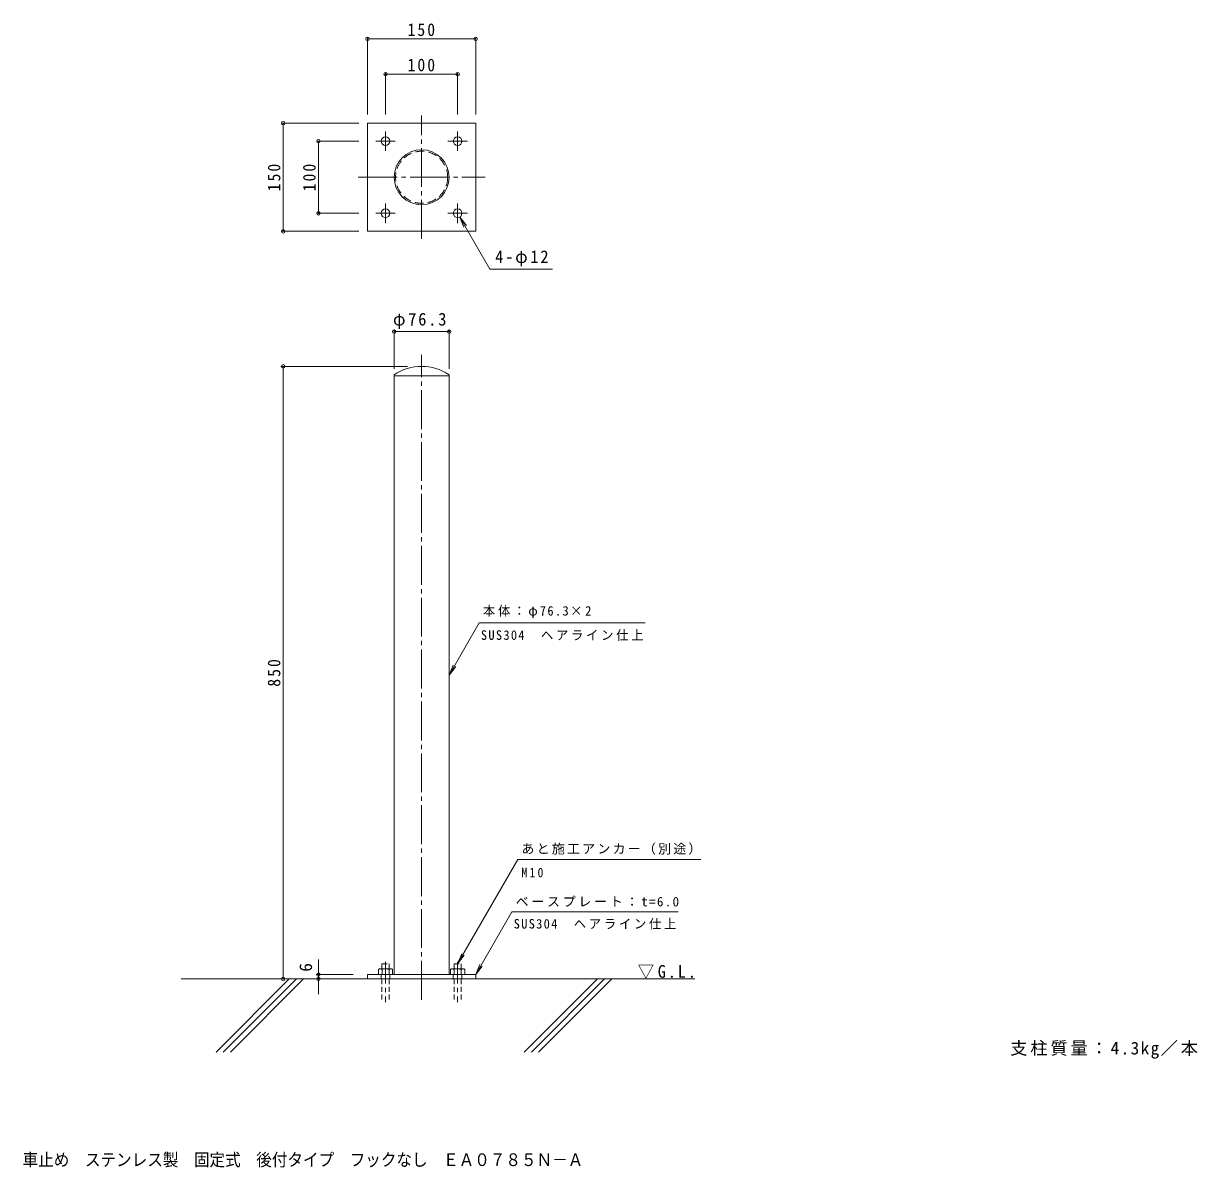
# Model space of a CAD drawing. Units: millimetres at full size, sheet at 1:6; some dimension numbers follow another scale. Extents: x -552 to 1076, y -818 to 770.
import ezdxf
from ezdxf.enums import TextEntityAlignment as Align

# ---------------------------------------------------------------- set-up
doc = ezdxf.new("R2010")
doc.units = ezdxf.units.MM
doc.header["$LTSCALE"] = 6
doc.header["$PDMODE"] = 32
doc.header["$PDSIZE"] = 4.8
for name, pattern in [('CHAIN1', [8, 5, -1, 1, -1]), ('CHAIN2', [12, 9, -1, 1, -1]), ('DASHED1', [1.8, 1.2, -0.6]), ('DASHED2', [3, 2, -1])]:
    doc.linetypes.add(name, pattern=pattern)
for name, color, linetype, lineweight in [('A-0_通り芯', 7, 'CHAIN2', 9), ('A-2_仕上', 3, 'Continuous', 9), ('A-4_文字', 7, 'Continuous', 9), ('A-5_建具', 7, 'Continuous', 9), ('A-6_間仕切', 6, 'Continuous', 5), ('A-A_インテリア', 7, 'CHAIN1', 9), ('A-B_衛生陶器', 2, 'DASHED1', 9)]:
    doc.layers.add(name, color=color, linetype=linetype, lineweight=lineweight)
doc.layers.add('F-5_F-5ﾚｲﾔ', color=2, linetype='Continuous')
doc.styles.add('ＭＳ ゴシック', font='')
doc.styles.get('ＭＳ ゴシック').set_extended_font_data('MS Gothic')

msp = doc.modelspace()

# ---------------------------------------------------------------- linework, layer by layer
at = {"layer": 'A-0_通り芯'}
for p, q in [((0, 471.165), (0, 642.124)), ((-87.973, 556.6), (88.056, 556.6)), ((0, -584.815), (0, 310.07))]:
    msp.add_line(p, q, dxfattribs=at)
at = {"layer": 'A-2_仕上'}
for p, q in [((-75, 631.6), (-75, 481.6)), ((-75, 481.6), (75, 481.6)), ((-38.15, -549.815), (-38.15, 282.526)), ((-38.15, 281.185), (38.15, 281.185)), ((38.15, -549.815), (38.15, 282.526)), ((-75, -555.815), (-75, -549.815)), ((75, -549.815), (-75, -549.815)), ((75, -555.815), (75, -549.815)), ((75, -555.815), (-75, -555.815))]:
    msp.add_line(p, q, dxfattribs=at)
at = {"layer": 'A-2_仕上', "linetype": 'DASHED1'}
for p, q in [((-56, -549.815), (-56, -555.815)), ((-44, -549.815), (-44, -555.815)), ((44, -549.815), (44, -555.815)), ((56, -549.815), (56, -555.815))]:
    msp.add_line(p, q, dxfattribs=at)
at = {"layer": 'A-2_仕上'}
msp.add_lwpolyline([(-75, 631.6), (75, 631.6), (75, 481.6)], dxfattribs=at)
for centre, radius in [((-50, 606.6), 6), ((50, 606.6), 6), ((0, 556.6), 38.15), ((-50, 506.6), 6), ((50, 506.6), 6)]:
    msp.add_circle(centre, radius, dxfattribs=at)
at = {"layer": 'A-2_仕上', "linetype": 'DASHED2'}
msp.add_circle((0, 556.6), 36.15, dxfattribs=at)
at = {"layer": 'A-2_仕上'}
msp.add_arc((0, 225.943), 68.243, 56.01092, 123.98908, dxfattribs=at)
at = {"layer": 'A-4_文字'}
for p, q in [((-75, 750.521), (-75, 643.6)), ((75, 750.521), (75, 643.6)), ((-75, 748.721), (75, 748.721)), ((-50, 701.556), (-50, 643.6)), ((50, 701.556), (50, 643.6)), ((-50, 699.756), (50, 699.756)), ((-193.921, 631.6), (-87, 631.6)), ((-192.121, 481.6), (-192.121, 631.6)), ((-144.956, 606.6), (-87, 606.6)), ((-143.156, 506.6), (-143.156, 606.6)), ((-144.956, 506.6), (-87, 506.6)), ((-193.921, 481.6), (-87, 481.6)), ((-38.067, 345.482), (-38.067, 290.826)), ((-38.067, 342.482), (38.233, 342.482)), ((38.233, 345.482), (38.233, 290.826)), ((-195.121, 294.185), (-19.753, 294.185)), ((-192.121, 294.185), (-192.121, -555.816)), ((-143.156, -549.816), (-143.156, -528.667)), ((-146.156, -549.816), (-94.753, -549.816)), ((-143.156, -555.816), (-143.156, -549.816)), ((-143.156, -576.964), (-143.156, -555.816))]:
    msp.add_line(p, q, dxfattribs=at)
for p in [(-75, 748.721), (75, 748.721), (-50, 699.756), (50, 699.756), (-192.121, 631.6), (-143.156, 606.6), (-143.156, 506.6), (-192.121, 481.6), (-38.067, 342.482), (38.233, 342.482), (-192.121, 294.185), (-192.121, -555.816), (-143.156, -549.816), (-143.156, -555.816)]:
    msp.add_point(p, dxfattribs=at)
at = {"layer": 'A-5_建具'}
for p, q in [((53, 501.404), (62.131, 489.504)), ((94.676, 429.22), (181.567, 429.22)), ((79.909, -61.938), (310.278, -61.938)), ((38.233, -134.123), (47.365, -122.222)), ((133.452, -390.272), (50, -534.815)), ((133.452, -390.272), (387.511, -390.272)), ((125.387, -462.543), (75, -549.815)), ((125.387, -462.543), (355.756, -462.543)), ((50, -534.815), (55.74, -520.957)), ((50, -534.815), (59.131, -522.914)), ((75, -549.815), (80.74, -535.957)), ((75, -549.815), (84.131, -537.914))]:
    msp.add_line(p, q, dxfattribs=at)
for points in [[(94.676, 429.22), (53, 501.404), (58.74, 487.546)], [(79.909, -61.938), (38.233, -134.123), (43.973, -120.265)]]:
    msp.add_lwpolyline(points, dxfattribs=at)
at = {"layer": 'A-6_間仕切'}
for p, q in [((379.272, -555.815), (-333.373, -555.815)), ((-183.58, -555.815), (-285.054, -657.289)), ((-173.68, -555.815), (-275.155, -657.289)), ((-163.781, -555.815), (-265.255, -657.289)), ((243.945, -555.815), (142.471, -657.289)), ((253.845, -555.815), (152.37, -657.289)), ((263.744, -555.815), (162.27, -657.289))]:
    msp.add_line(p, q, dxfattribs=at)
at = {"layer": 'A-A_インテリア'}
for p, q in [((-50, 620.1), (-50, 593.1)), ((50, 620.1), (50, 593.1)), ((-63.5, 606.6), (-36.5, 606.6)), ((36.5, 606.6), (63.5, 606.6)), ((-63.5, 506.6), (-36.5, 506.6)), ((-50, 520.1), (-50, 493.1)), ((36.5, 506.6), (63.5, 506.6)), ((50, 520.1), (50, 493.1)), ((-50, -532.003), (-50, -588.255)), ((50, -532.003), (50, -588.255))]:
    msp.add_line(p, q, dxfattribs=at)
at = {"layer": 'A-B_衛生陶器'}
for p, q in [((-55, -534.815), (-55, -541.815)), ((-55, -534.815), (-45, -534.815)), ((-45, -534.815), (-45, -541.815)), ((45, -534.815), (45, -541.815)), ((45, -534.815), (55, -534.815)), ((55, -534.815), (55, -541.815)), ((-59.815, -542.574), (-58.5, -541.815)), ((-59.815, -542.574), (-59.815, -549.815)), ((-41.5, -541.815), (-58.5, -541.815)), ((-54.907, -542.574), (-54.907, -549.815)), ((-45.093, -542.574), (-45.093, -549.815)), ((40.185, -542.574), (41.5, -541.815)), ((40.185, -542.574), (40.185, -549.815)), ((58.5, -541.815), (41.5, -541.815)), ((45.093, -542.574), (45.093, -549.815)), ((54.907, -542.574), (54.907, -549.815)), ((-55, -555.815), (-55, -584.815)), ((-45, -555.815), (-45, -584.815)), ((45, -555.815), (45, -584.815)), ((55, -555.815), (55, -584.815))]:
    msp.add_line(p, q, dxfattribs=at)
for points in [[(-41.5, -541.815), (-40.185, -542.574), (-40.185, -549.815), (-59.815, -549.815)], [(58.5, -541.815), (59.815, -542.574), (59.815, -549.815), (40.185, -549.815)]]:
    msp.add_lwpolyline(points, dxfattribs=at)
for centre, radius, start, end in [((-56.918, -547.591), 5.793, 94.38438, 120), ((-57.514, -546.654), 4.842, 57.42749, 88.18784), ((-50, -558.055), 16.241, 72.41188, 107.5881), ((-42.486, -546.654), 4.842, 91.81215, 122.57249), ((-43.082, -547.591), 5.793, 59.99998, 85.6156), ((43.082, -547.591), 5.793, 94.38438, 120), ((42.486, -546.654), 4.842, 57.42749, 88.18784), ((50, -558.055), 16.241, 72.41188, 107.5881), ((57.514, -546.654), 4.842, 91.81215, 122.57249), ((56.918, -547.591), 5.793, 59.99998, 85.6156)]:
    msp.add_arc(centre, radius, start, end, dxfattribs=at)

# ---------------------------------------------------------------- texts
at = {"layer": 'A-4_文字', "color": 2, "style": 'ＭＳ ゴシック'}
msp.add_text('6', height=17.6, rotation=90, dxfattribs=at).set_placement((-146.756, -545.844), align=Align.BOTTOM_LEFT)
at = {"layer": 'A-4_文字', "color": 2, "char_height": 17.6, "attachment_point": 7, "style": 'ＭＳ ゴシック'}
for s, insert in [('\\T1.27;\\W0.9;150', (-19.5, 752.321)), ('\\T1.27;\\W0.9;100', (-19.5, 703.356)), ('\\T1.22;\\W0.95;φ76.3', (-39.667, 346.082))]:
    msp.add_mtext(s, dxfattribs=dict(at, insert=insert))
at = {"layer": 'A-4_文字', "color": 2, "char_height": 17.6, "attachment_point": 7, "rotation": 90, "style": 'ＭＳ ゴシック'}
for s, insert in [('\\T1.27;\\W0.9;150', (-195.721, 537.1)), ('\\T1.27;\\W0.9;100', (-146.756, 537.1)), ('\\T1.27;\\W0.9;850', (-195.721, -150.315))]:
    msp.add_mtext(s, dxfattribs=dict(at, insert=insert))
at = {"layer": 'A-5_建具', "color": 2, "char_height": 17.6, "attachment_point": 7, "style": 'ＭＳ ゴシック'}
for s, insert in [('\\T1.22;\\W0.95;4-φ12', (102.067, 432.82)), ('\\T1.22;\\W0.95;▽G.L.', (299.772, -555.815)), ('\\T1.16;支柱質量：4.3kg／本', (816.594, -666.46))]:
    msp.add_mtext(s, dxfattribs=dict(at, insert=insert))
at = {"layer": 'A-5_建具', "char_height": 13.2, "attachment_point": 7, "style": 'ＭＳ ゴシック'}
for s, insert in [('\\T1.23;\\W0.95;本体：φ76.3×2', (84.968, -55.204)), ('\\T1.22;\\W0.95;SUS304\u3000ヘアライン仕上', (82.278, -86.719)), ('\\T1.17;あと施工アンカー（別途）', (138.511, -383.537)), ('\\T1.38;\\W0.9;M10', (138.511, -415.052)), ('\\T1.21;ベースプレート：t=6.0', (130.446, -455.808)), ('\\T1.22;\\W0.95;SUS304\u3000ヘアライン仕上', (127.756, -487.324))]:
    msp.add_mtext(s, dxfattribs=dict(at, insert=insert))
at = {"layer": 'F-5_F-5ﾚｲﾔ', "style": 'ＭＳ ゴシック', "width": 0.9}
msp.add_text('車止め\u3000ステンレス製\u3000固定式\u3000後付タイプ\u3000フックなし\u3000ＥＡ０７８５Ｎ－Ａ', height=17.6, dxfattribs=at).set_placement((-553.5, -820.795), align=Align.BOTTOM_LEFT)

doc.saveas('drawing.dxf')
